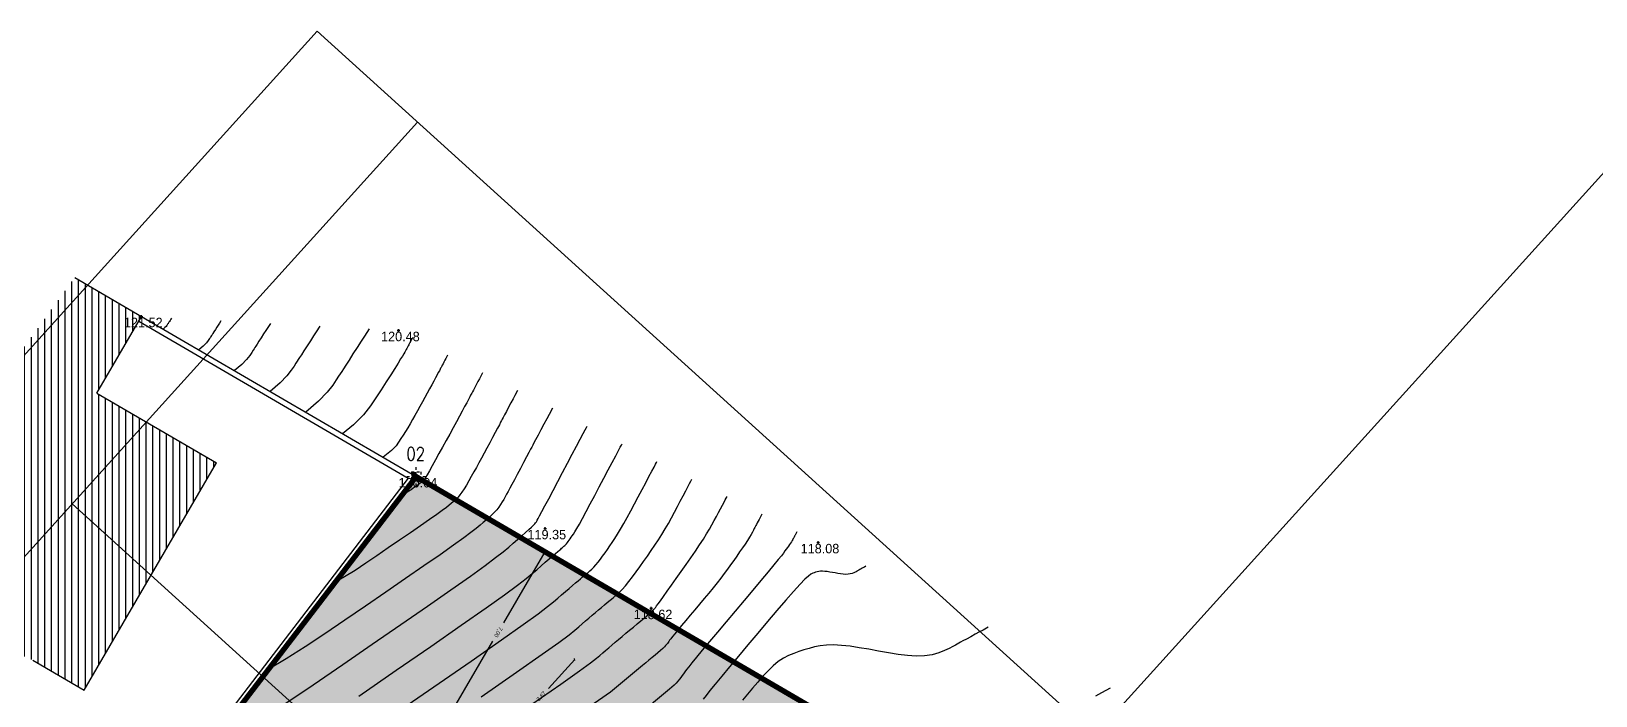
# Model space of a CAD drawing. Extents: x -196763 to -87592, y -65703 to -55832.
# Drawn here: x -87747.4 to -87689.5, y -65500.9 to -65476.3 of the extents above; entities that cross this region are included whole.
import ezdxf
from ezdxf.enums import TextEntityAlignment as Align

# ---------------------------------------------------------------- set-up
doc = ezdxf.new("R2010")
doc.units = 0
doc.header["$MEASUREMENT"] = 0
doc.header["$PDMODE"] = 34
doc.header["$PDSIZE"] = 0.05
doc.linetypes.add('ACAD_ISO04W100', pattern=[30, 24, -3, 0, -3])
doc.linetypes.add('DASHED', pattern=[70, 50, -20])
for name, color, linetype in [('0_coordinates', 1, 'Continuous'), ('0_PROP.aux.cotas', 30, 'Continuous'), ('0_PROPfinal', 4, 'Continuous'), ('0_tramas piso0', 7, 'Continuous'), ('CV', 8, 'Continuous'), ('CVD', 6, 'Continuous'), ('LEVTP_EDIF', 3, 'Continuous'), ('LEVTP_MURO', 1, 'Continuous'), ('POINTS', 2, 'Continuous'), ('Z', 1, 'Continuous')]:
    doc.layers.add(name, color=color, linetype=linetype)
doc.layers.add('0_folha', color=7, linetype='Continuous', lineweight=9)
doc.layers.add('0_Limites_Terreno', color=30, linetype='DASHED', lineweight=35)
doc.styles.add('coordinates', font='romans', dxfattribs={"width": 0.8})
doc.styles.add('creativespace', font='GOTHIC.TTF')
doc.dimstyles.new('creativespace', dxfattribs={"dimtxt": 0.15, "dimasz": 0.05, "dimexe": 0.05, "dimexo": 0.05, "dimgap": 0.2, "dimtad": 0, "dimtoh": 1, "dimzin": 1, "dimtxsty": 'creativespace', "dimblk": 'OBLIQUE', "dimcen": 0, "dimclrd": 251, "dimclre": 256, "dimclrt": 30, "dimazin": 3, "dimtfac": 1, "dimtmove": 0, "dimatfit": 3, "dimldrblk": 'OBLIQUE', "dimfxl": 1, "dimlwd": -1, "dimlwe": -1, "dimarcsym": 0})

# ---------------------------------------------------------------- blocks, each defined once
blk = doc.blocks.new('_Oblique')
at = {"color": 0, "linetype": 'ByBlock', "lineweight": -2}
blk.add_line((-0.5, -0.5), (0.5, 0.5), dxfattribs=at)
blk = doc.blocks.new('*D210')
at = {"layer": '0_PROP.aux.cotas', "color": 251, "transparency": 16777216}
for p, q in [((-87727.292, -65499.553), (-87728.257, -65500.619)), ((-87729.753, -65502.273), (-87728.788, -65501.206))]:
    blk.add_line(p, q, dxfattribs=at)
at = {"layer": 'DEFPOINTS', "color": 0, "transparency": 16777216}
for p in [(-87727.292, -65499.553), (-87727.292, -65499.553), (-87729.753, -65502.273)]:
    blk.add_point(p, dxfattribs=at)
at = {"layer": '0_PROP.aux.cotas', "color": 251, "transparency": 16777216, "xscale": 0.05, "yscale": 0.05, "zscale": 0.05}
for p, rotation in [((-87727.292, -65499.553), 47.85695784791795), ((-87729.753, -65502.273), 227.856957847918)]:
    blk.add_blockref('_Oblique', p, dxfattribs=dict(at, rotation=rotation))
at = {"layer": '0_PROP.aux.cotas', "color": 30, "transparency": 16777216, "insert": (-87728.522, -65500.913), "char_height": 0.15, "attachment_point": 5, "rotation": 47.85696, "style": 'creativespace'}
blk.add_mtext('3,67', dxfattribs=at)
blk = doc.blocks.new('*D216')
at = {"layer": '0_PROP.aux.cotas', "color": 251, "transparency": 16777216}
for p, q in [((-87728.394, -65495.564), (-87729.927, -65498.193)), ((-87731.855, -65501.499), (-87730.322, -65498.87))]:
    blk.add_line(p, q, dxfattribs=at)
at = {"layer": '0_PROP.aux.cotas', "transparency": 16777216}
for p, q in [((-87724.929, -65497.584), (-87728.437, -65495.539)), ((-87728.391, -65503.52), (-87731.898, -65501.474))]:
    blk.add_line(p, q, dxfattribs=at)
at = {"layer": 'DEFPOINTS', "color": 0, "transparency": 16777216}
for p in [(-87728.394, -65495.564), (-87724.886, -65497.609), (-87728.347, -65503.545)]:
    blk.add_point(p, dxfattribs=at)
at = {"layer": '0_PROP.aux.cotas', "color": 251, "transparency": 16777216, "xscale": 0.05, "yscale": 0.05, "zscale": 0.05}
for p, rotation in [((-87728.394, -65495.564), 59.75197543846969), ((-87731.855, -65501.499), 239.7519754384697)]:
    blk.add_blockref('_Oblique', p, dxfattribs=dict(at, rotation=rotation))
at = {"layer": '0_PROP.aux.cotas', "color": 30, "transparency": 16777216, "insert": (-87730.125, -65498.532), "char_height": 0.15, "attachment_point": 5, "rotation": 239.75198, "style": 'creativespace'}
blk.add_mtext('7,00', dxfattribs=at)
blk = doc.blocks.new('mk_02')
at = {"linetype": 'ACAD_ISO04W100', "ltscale": 0.001}
for points in [[(-0.25, 0.25), (0, 0.25), (0, 0), (-0.25, 0)], [(0.25, -0.25), (0, -0.25), (0, 0), (0.25, 0)]]:
    blk.add_hatch(color=9, dxfattribs=at).paths.add_polyline_path(points)
for p, q in [((-0.5, 0), (0.5, 0)), ((-0.25, 0.25), (0.25, 0.25)), ((-0.25, 0.25), (-0.25, -0.25)), ((0, -0.5), (0, 0.5)), ((0.25, 0.25), (0.25, -0.25)), ((-0.25, -0.25), (0.25, -0.25))]:
    blk.add_line(p, q, dxfattribs=at)

msp = doc.modelspace()

# ---------------------------------------------------------------- hatches: boundary and pattern name
at = {"layer": '0_tramas piso0', "transparency": 33554536}
h = msp.add_hatch(color=55, dxfattribs=at)
h.dxf.hatch_style = 1
h.paths.add_polyline_path([(-87714.683, -65527.143), (-87708.414, -65519.526), (-87702.728, -65511.908), (-87702.047, -65510.928), (-87733.16, -65492.785), (-87757.666, -65524.748), (-87752.965, -65530.076), (-87737.069, -65513.183), (-87728.347, -65503.545), (-87715.372, -65515.287), (-87722.752, -65523.442), (-87722.085, -65524.046), (-87723.426, -65525.528), (-87729.187, -65520.315), (-87743.673, -65539.795, 0.026518), (-87732.55, -65549.156), (-87731.442, -65548.788), (-87729.07, -65546.073), (-87725.06, -65541.472), (-87720.474, -65534.69)])
h.paths.add_polyline_path([(-87730.115, -65519.476), (-87734.38, -65515.617), (-87750.64, -65532.711), (-87749.534, -65533.964, 0.002029), (-87748.771, -65534.765, 0.008016), (-87745.423, -65538.132)], flags=17)
at = {"layer": 'LEVTP_EDIF', "linetype": 'Continuous', "true_color": 0x000000}
h = msp.add_hatch(dxfattribs=at)
h.set_pattern_fill('ANSI31', color=18, scale=2, angle=45)
h.set_pattern_definition([(90, (67.09838, 74.1472), (-0.25, -8e-13), [])])
h.paths.add_polyline_path([(-87740.548, -65492.28), (-87744.979, -65489.696), (-87743.324, -65486.858), (-87745.793, -65485.418), (-87749.092, -65489.957), (-87751.476, -65494.457), (-87749.556, -65498.56), (-87747.351, -65499.578), (-87745.451, -65500.687)])

# ---------------------------------------------------------------- linework, layer by layer
at = {"layer": '0_folha'}
for p, q in [((-87736.822, -65476.312), (-87776.678, -65520.356)), ((-87659.529, -65546.257), (-87736.822, -65476.312)), ((-87733.114, -65479.667), (-87772.971, -65523.71))]:
    msp.add_line(p, q, dxfattribs=at)
at = {"layer": '0_Limites_Terreno', "ltscale": 0.02, "const_width": 0.2, "flags": 128}
msp.add_lwpolyline([(-87714.683, -65527.143), (-87708.414, -65519.526), (-87702.728, -65511.908), (-87702.047, -65510.928), (-87733.16, -65492.785), (-87757.787, -65524.906), (-87758.677, -65526.021), (-87754.184, -65530.984), (-87752.212, -65533.617), (-87749.225, -65537.03), (-87746.751, -65539.321), (-87744.372, -65541.245), (-87739.479, -65544.765), (-87733.993, -65548.35), (-87732.689, -65549.202), (-87731.442, -65548.788), (-87729.07, -65546.073), (-87725.06, -65541.472), (-87720.474, -65534.69)], close=True, dxfattribs=at)
at = {"layer": '0_PROPfinal', "linetype": 'Continuous'}
msp.add_line((-87699.743, -65535.552), (-87745.894, -65493.789), dxfattribs=at)
msp.add_ray((-87789.64, -65592.525), (0.6709838, 0.741472), dxfattribs=at)
at = {"layer": 'CV', "linetype": 'Continuous'}
for points in [[(-87742.21, -65486.919, 0), (-87742.233, -65486.954, 0), (-87742.249, -65486.98, 0), (-87742.269, -65487.01, 0), (-87742.289, -65487.042, 0), (-87742.308, -65487.072, 0), (-87742.325, -65487.097, 0), (-87742.325, -65487.097, 0), (-87742.336, -65487.115, 0), (-87742.344, -65487.128, 0), (-87742.351, -65487.138, 0), (-87742.359, -65487.151, 0), (-87742.37, -65487.169, 0), (-87742.37, -65487.169, 0), (-87742.388, -65487.194, 0), (-87742.415, -65487.229, 0), (-87742.458, -65487.273, 0), (-87742.52, -65487.326, 0), (-87742.52, -65487.326, 0)], [(-87740.383, -65487.018, 0), (-87740.443, -65487.112, 0), (-87740.486, -65487.179, 0), (-87740.537, -65487.259, 0), (-87740.591, -65487.343, 0), (-87740.643, -65487.423, 0), (-87740.685, -65487.49, 0), (-87740.685, -65487.49, 0), (-87740.715, -65487.536, 0), (-87740.737, -65487.57, 0), (-87740.755, -65487.598, 0), (-87740.776, -65487.632, 0), (-87740.806, -65487.678, 0), (-87740.806, -65487.678, 0), (-87740.852, -65487.746, 0), (-87740.924, -65487.838, 0), (-87741.037, -65487.954, 0), (-87741.201, -65488.095, 0), (-87741.201, -65488.095, 0)], [(-87736.729, -65487.217, 0), (-87736.864, -65487.429, 0), (-87736.96, -65487.577, 0), (-87737.075, -65487.757, 0), (-87737.196, -65487.946, 0), (-87737.311, -65488.126, 0), (-87737.407, -65488.275, 0), (-87737.407, -65488.275, 0), (-87737.474, -65488.379, 0), (-87737.522, -65488.454, 0), (-87737.563, -65488.518, 0), (-87737.611, -65488.593, 0), (-87737.678, -65488.698, 0), (-87737.678, -65488.698, 0), (-87737.78, -65488.85, 0), (-87737.943, -65489.055, 0), (-87738.194, -65489.315, 0), (-87738.562, -65489.631, 0), (-87738.565, -65489.633, 0)], [(-87734.902, -65487.316, 0), (-87735.075, -65487.587, 0), (-87735.197, -65487.777, 0), (-87735.343, -65488.006, 0), (-87735.499, -65488.248, 0), (-87735.645, -65488.477, 0), (-87735.767, -65488.667, 0), (-87735.767, -65488.667, 0), (-87735.853, -65488.801, 0), (-87735.914, -65488.896, 0), (-87735.967, -65488.978, 0), (-87736.028, -65489.073, 0), (-87736.114, -65489.207, 0), (-87736.114, -65489.207, 0), (-87736.244, -65489.402, 0), (-87736.452, -65489.664, 0), (-87736.773, -65489.996, 0), (-87737.243, -65490.4, 0), (-87737.246, -65490.402, 0)], [(-87733.289, -65487.638, 0), (-87733.3, -65487.66, 0), (-87733.308, -65487.675, 0), (-87733.318, -65487.693, 0), (-87733.328, -65487.712, 0), (-87733.338, -65487.73, 0), (-87733.345, -65487.745, 0), (-87733.345, -65487.745, 0), (-87733.351, -65487.756, 0), (-87733.355, -65487.763, 0), (-87733.359, -65487.77, 0), (-87733.363, -65487.777, 0), (-87733.368, -65487.788, 0), (-87733.368, -65487.788, 0), (-87733.376, -65487.803, 0), (-87733.387, -65487.823, 0), (-87733.401, -65487.849, 0), (-87733.417, -65487.878, 0), (-87733.435, -65487.913, 0), (-87733.435, -65487.913, 0), (-87733.457, -65487.952, 0), (-87733.48, -65487.994, 0), (-87733.504, -65488.039, 0), (-87733.53, -65488.086, 0), (-87733.557, -65488.134, 0), (-87733.557, -65488.134, 0), (-87733.584, -65488.184, 0), (-87733.618, -65488.243, 0), (-87733.665, -65488.323, 0), (-87733.733, -65488.433, 0), (-87733.826, -65488.583, 0), (-87733.826, -65488.583, 0), (-87733.95, -65488.779, 0), (-87734.101, -65489.016, 0), (-87734.272, -65489.283, 0), (-87734.455, -65489.57, 0), (-87734.646, -65489.867, 0), (-87734.646, -65489.867, 0), (-87734.847, -65490.169, 0), (-87735.103, -65490.494, 0), (-87735.473, -65490.864, 0), (-87735.882, -65491.197, 0)], [(-87731.996, -65488.291, 0), (-87732.036, -65488.366, 0), (-87732.063, -65488.418, 0), (-87732.097, -65488.482, 0), (-87732.132, -65488.548, 0), (-87732.166, -65488.611, 0), (-87732.193, -65488.664, 0), (-87732.193, -65488.664, 0), (-87732.213, -65488.701, 0), (-87732.227, -65488.727, 0), (-87732.239, -65488.75, 0), (-87732.253, -65488.776, 0), (-87732.272, -65488.813, 0), (-87732.272, -65488.813, 0), (-87732.301, -65488.867, 0), (-87732.339, -65488.938, 0), (-87732.386, -65489.025, 0), (-87732.442, -65489.13, 0), (-87732.507, -65489.25, 0), (-87732.507, -65489.25, 0), (-87732.581, -65489.386, 0), (-87732.662, -65489.534, 0), (-87732.749, -65489.692, 0), (-87732.839, -65489.855, 0), (-87732.93, -65490.022, 0), (-87732.93, -65490.022, 0), (-87733.022, -65490.189, 0), (-87733.114, -65490.355, 0), (-87733.205, -65490.518, 0), (-87733.295, -65490.676, 0), (-87733.384, -65490.828, 0), (-87733.384, -65490.828, 0), (-87733.471, -65490.974, 0), (-87733.556, -65491.113, 0), (-87733.641, -65491.248, 0), (-87733.725, -65491.38, 0), (-87733.809, -65491.511, 0), (-87733.809, -65491.511, 0), (-87733.904, -65491.647, 0), (-87734.072, -65491.819, 0), (-87734.382, -65492.062, 0), (-87734.39, -65492.067, 0)], [(-87729.41, -65489.598, 0), (-87729.506, -65489.778, 0), (-87729.574, -65489.906, 0), (-87729.655, -65490.059, 0), (-87729.741, -65490.221, 0), (-87729.822, -65490.375, 0), (-87729.889, -65490.502, 0), (-87729.889, -65490.502, 0), (-87729.937, -65490.592, 0), (-87729.971, -65490.655, 0), (-87730, -65490.71, 0), (-87730.034, -65490.774, 0), (-87730.081, -65490.864, 0), (-87730.081, -65490.864, 0), (-87730.149, -65490.992, 0), (-87730.235, -65491.153, 0), (-87730.332, -65491.337, 0), (-87730.437, -65491.532, 0), (-87730.542, -65491.728, 0), (-87730.542, -65491.728, 0), (-87730.644, -65491.916, 0), (-87730.742, -65492.097, 0), (-87730.838, -65492.272, 0), (-87730.932, -65492.443, 0), (-87731.025, -65492.612, 0), (-87731.025, -65492.612, 0), (-87731.118, -65492.78, 0), (-87731.209, -65492.944, 0), (-87731.298, -65493.098, 0), (-87731.383, -65493.238, 0), (-87731.463, -65493.36, 0), (-87731.463, -65493.36, 0), (-87731.537, -65493.46, 0), (-87731.606, -65493.542, 0), (-87731.671, -65493.609, 0), (-87731.734, -65493.668, 0), (-87731.795, -65493.722, 0), (-87731.795, -65493.722, 0), (-87731.858, -65493.776, 0), (-87731.936, -65493.84, 0), (-87732.042, -65493.923, 0), (-87732.191, -65494.033, 0), (-87732.398, -65494.182, 0), (-87732.398, -65494.182, 0), (-87732.671, -65494.374, 0), (-87733.001, -65494.603, 0), (-87733.374, -65494.861, 0), (-87733.776, -65495.138, 0), (-87734.192, -65495.423, 0), (-87734.192, -65495.423, 0), (-87734.61, -65495.71, 0), (-87735.022, -65495.988, 0), (-87735.423, -65496.253, 0), (-87735.807, -65496.494, 0), (-87736.164, -65496.704, 0)], [(-87728.117, -65490.251, 0), (-87728.241, -65490.485, 0), (-87728.329, -65490.65, 0), (-87728.434, -65490.848, 0), (-87728.545, -65491.058, 0), (-87728.65, -65491.256, 0), (-87728.737, -65491.421, 0), (-87728.737, -65491.421, 0), (-87728.799, -65491.537, 0), (-87728.843, -65491.619, 0), (-87728.88, -65491.69, 0), (-87728.924, -65491.773, 0), (-87728.986, -65491.889, 0), (-87728.986, -65491.889, 0), (-87729.073, -65492.054, 0), (-87729.181, -65492.257, 0), (-87729.298, -65492.479, 0), (-87729.416, -65492.701, 0), (-87729.525, -65492.904, 0), (-87729.525, -65492.904, 0), (-87729.616, -65493.074, 0), (-87729.692, -65493.215, 0), (-87729.757, -65493.333, 0), (-87729.813, -65493.436, 0), (-87729.866, -65493.532, 0), (-87729.866, -65493.532, 0), (-87729.918, -65493.627, 0), (-87729.973, -65493.721, 0), (-87730.033, -65493.816, 0), (-87730.099, -65493.911, 0), (-87730.175, -65494.007, 0), (-87730.175, -65494.007, 0), (-87730.262, -65494.102, 0), (-87730.358, -65494.198, 0), (-87730.462, -65494.294, 0), (-87730.57, -65494.39, 0), (-87730.68, -65494.486, 0), (-87730.68, -65494.486, 0), (-87730.796, -65494.585, 0), (-87730.937, -65494.701, 0), (-87731.13, -65494.851, 0), (-87731.401, -65495.053, 0), (-87731.776, -65495.322, 0), (-87731.776, -65495.322, 0), (-87732.272, -65495.671, 0), (-87732.872, -65496.088, 0), (-87733.549, -65496.556, 0), (-87734.279, -65497.058, 0), (-87735.035, -65497.577, 0), (-87735.035, -65497.577, 0), (-87735.794, -65498.097, 0), (-87736.542, -65498.604, 0), (-87737.27, -65499.083, 0), (-87737.969, -65499.523, 0), (-87738.616, -65499.902, 0)], [(-87738.062, -65501.219, 0), (-87736.977, -65500.485, 0), (-87735.878, -65499.731, 0), (-87735.878, -65499.731, 0), (-87734.782, -65498.979, 0), (-87733.724, -65498.251, 0), (-87732.742, -65497.572, 0), (-87731.872, -65496.968, 0), (-87731.153, -65496.462, 0), (-87731.153, -65496.462, 0), (-87730.61, -65496.072, 0), (-87730.217, -65495.78, 0), (-87729.937, -65495.562, 0), (-87729.733, -65495.394, 0), (-87729.566, -65495.251, 0), (-87729.566, -65495.251, 0), (-87729.406, -65495.112, 0), (-87729.253, -65494.978, 0), (-87729.111, -65494.854, 0), (-87728.987, -65494.744, 0), (-87728.887, -65494.653, 0), (-87728.887, -65494.653, 0), (-87728.815, -65494.584, 0), (-87728.767, -65494.534, 0), (-87728.737, -65494.499, 0), (-87728.719, -65494.473, 0), (-87728.707, -65494.452, 0), (-87728.707, -65494.452, 0), (-87728.694, -65494.429, 0), (-87728.675, -65494.394, 0), (-87728.642, -65494.332, 0), (-87728.589, -65494.232, 0), (-87728.508, -65494.08, 0), (-87728.508, -65494.08, 0), (-87728.395, -65493.867, 0), (-87728.255, -65493.602, 0), (-87728.094, -65493.299, 0), (-87727.919, -65492.969, 0), (-87727.738, -65492.627, 0), (-87727.738, -65492.627, 0), (-87727.556, -65492.285, 0), (-87727.382, -65491.956, 0), (-87727.223, -65491.655, 0), (-87727.085, -65491.396, 0), (-87726.977, -65491.191, 0), (-87726.977, -65491.191, 0), (-87726.902, -65491.051, 0), (-87726.857, -65490.966, 0), (-87726.834, -65490.922, 0)], [(-87735.286, -65500.9, 0), (-87733.902, -65499.948, 0), (-87732.621, -65499.064, 0), (-87731.494, -65498.283, 0), (-87730.572, -65497.638, 0), (-87730.572, -65497.638, 0), (-87729.889, -65497.151, 0), (-87729.411, -65496.801, 0), (-87729.088, -65496.553, 0), (-87728.866, -65496.373, 0), (-87728.696, -65496.228, 0), (-87728.696, -65496.228, 0), (-87728.536, -65496.088, 0), (-87728.38, -65495.954, 0), (-87728.236, -65495.828, 0), (-87728.107, -65495.717, 0), (-87728, -65495.624, 0), (-87728, -65495.624, 0), (-87727.917, -65495.553, 0), (-87727.856, -65495.501, 0), (-87727.811, -65495.463, 0), (-87727.776, -65495.434, 0), (-87727.747, -65495.41, 0), (-87727.747, -65495.41, 0), (-87727.719, -65495.386, 0), (-87727.69, -65495.361, 0), (-87727.66, -65495.334, 0), (-87727.63, -65495.303, 0), (-87727.598, -65495.268, 0), (-87727.598, -65495.268, 0), (-87727.564, -65495.227, 0), (-87727.529, -65495.181, 0), (-87727.492, -65495.132, 0), (-87727.455, -65495.081, 0), (-87727.418, -65495.028, 0), (-87727.418, -65495.028, 0), (-87727.38, -65494.973, 0), (-87727.336, -65494.908, 0), (-87727.282, -65494.821, 0), (-87727.212, -65494.702, 0), (-87727.12, -65494.54, 0), (-87727.12, -65494.54, 0), (-87727.004, -65494.328, 0), (-87726.867, -65494.074, 0), (-87726.714, -65493.787, 0), (-87726.55, -65493.479, 0), (-87726.381, -65493.16, 0), (-87726.381, -65493.16, 0), (-87726.212, -65492.842, 0), (-87726.05, -65492.536, 0), (-87725.902, -65492.256, 0), (-87725.774, -65492.014, 0), (-87725.673, -65491.824, 0), (-87725.673, -65491.824, 0), (-87725.604, -65491.694, 0), (-87725.562, -65491.615, 0), (-87725.541, -65491.574, 0)], [(-87730.753, -65500.927, 0), (-87729.44, -65500.016, 0), (-87729.44, -65500.016, 0), (-87728.5, -65499.357, 0), (-87727.88, -65498.914, 0), (-87727.501, -65498.633, 0), (-87727.281, -65498.461, 0), (-87727.142, -65498.342, 0), (-87727.142, -65498.342, 0), (-87727.016, -65498.233, 0), (-87726.89, -65498.124, 0), (-87726.767, -65498.017, 0), (-87726.645, -65497.913, 0), (-87726.527, -65497.812, 0), (-87726.527, -65497.812, 0), (-87726.413, -65497.716, 0), (-87726.301, -65497.622, 0), (-87726.192, -65497.532, 0), (-87726.085, -65497.443, 0), (-87725.978, -65497.355, 0), (-87725.978, -65497.355, 0), (-87725.871, -65497.266, 0), (-87725.763, -65497.173, 0), (-87725.652, -65497.071, 0), (-87725.537, -65496.955, 0), (-87725.417, -65496.822, 0), (-87725.417, -65496.822, 0), (-87725.29, -65496.668, 0), (-87725.158, -65496.497, 0), (-87725.022, -65496.312, 0), (-87724.883, -65496.119, 0), (-87724.742, -65495.921, 0), (-87724.742, -65495.921, 0), (-87724.602, -65495.722, 0), (-87724.463, -65495.522, 0), (-87724.326, -65495.323, 0), (-87724.193, -65495.122, 0), (-87724.065, -65494.92, 0), (-87724.065, -65494.92, 0), (-87723.943, -65494.717, 0), (-87723.826, -65494.512, 0), (-87723.713, -65494.307, 0), (-87723.602, -65494.101, 0), (-87723.493, -65493.895, 0), (-87723.493, -65493.895, 0), (-87723.384, -65493.69, 0), (-87723.28, -65493.493, 0), (-87723.184, -65493.313, 0), (-87723.102, -65493.158, 0), (-87723.037, -65493.035, 0), (-87723.037, -65493.035, 0), (-87722.993, -65492.951, 0), (-87722.966, -65492.9, 0), (-87722.952, -65492.874, 0)], [(-87728.874, -65501.205, 0), (-87727.806, -65500.459, 0), (-87727.115, -65499.97, 0), (-87726.707, -65499.673, 0), (-87726.489, -65499.504, 0), (-87726.365, -65499.399, 0), (-87726.365, -65499.399, 0), (-87726.256, -65499.305, 0), (-87726.146, -65499.21, 0), (-87726.033, -65499.113, 0), (-87725.917, -65499.013, 0), (-87725.795, -65498.91, 0), (-87725.795, -65498.91, 0), (-87725.668, -65498.803, 0), (-87725.535, -65498.693, 0), (-87725.399, -65498.58, 0), (-87725.26, -65498.465, 0), (-87725.12, -65498.349, 0), (-87725.12, -65498.349, 0), (-87724.981, -65498.234, 0), (-87724.847, -65498.123, 0), (-87724.724, -65498.022, 0), (-87724.618, -65497.934, 0), (-87724.534, -65497.864, 0), (-87724.534, -65497.864, 0), (-87724.476, -65497.815, 0), (-87724.44, -65497.784, 0), (-87724.42, -65497.767, 0), (-87724.412, -65497.759, 0), (-87724.409, -65497.756, 0), (-87724.409, -65497.756, 0), (-87724.407, -65497.753, 0), (-87724.404, -65497.749, 0), (-87724.401, -65497.745, 0), (-87724.396, -65497.739, 0), (-87724.389, -65497.73, 0), (-87724.389, -65497.73, 0), (-87724.38, -65497.72, 0), (-87724.37, -65497.707, 0), (-87724.357, -65497.692, 0), (-87724.344, -65497.676, 0), (-87724.33, -65497.66, 0), (-87724.33, -65497.66, 0), (-87724.315, -65497.642, 0), (-87724.294, -65497.615, 0), (-87724.259, -65497.568, 0), (-87724.203, -65497.492, 0), (-87724.121, -65497.378, 0), (-87724.121, -65497.378, 0), (-87724.008, -65497.219, 0), (-87723.868, -65497.021, 0), (-87723.707, -65496.795, 0), (-87723.533, -65496.549, 0), (-87723.352, -65496.293, 0), (-87723.352, -65496.293, 0), (-87723.171, -65496.037, 0), (-87722.994, -65495.785, 0), (-87722.826, -65495.542, 0), (-87722.669, -65495.311, 0), (-87722.529, -65495.098, 0), (-87722.529, -65495.098, 0), (-87722.408, -65494.905, 0), (-87722.304, -65494.729, 0), (-87722.212, -65494.566, 0), (-87722.128, -65494.412, 0), (-87722.048, -65494.262, 0), (-87722.048, -65494.262, 0), (-87721.97, -65494.114, 0), (-87721.894, -65493.972, 0), (-87721.825, -65493.842, 0), (-87721.766, -65493.729, 0), (-87721.719, -65493.641, 0), (-87721.719, -65493.641, 0), (-87721.687, -65493.58, 0), (-87721.667, -65493.543, 0), (-87721.657, -65493.524, 0)], [(-87720.36, -65494.17, 0), (-87720.401, -65494.246, 0), (-87720.429, -65494.3, 0), (-87720.464, -65494.365, 0), (-87720.5, -65494.434, 0), (-87720.535, -65494.499, 0), (-87720.563, -65494.553, 0), (-87720.563, -65494.553, 0), (-87720.583, -65494.591, 0), (-87720.598, -65494.618, 0), (-87720.61, -65494.641, 0), (-87720.624, -65494.668, 0), (-87720.645, -65494.706, 0), (-87720.645, -65494.706, 0), (-87720.674, -65494.761, 0), (-87720.714, -65494.834, 0), (-87720.764, -65494.923, 0), (-87720.826, -65495.027, 0), (-87720.901, -65495.145, 0), (-87720.901, -65495.145, 0), (-87720.987, -65495.277, 0), (-87721.083, -65495.419, 0), (-87721.188, -65495.569, 0), (-87721.297, -65495.724, 0), (-87721.408, -65495.882, 0), (-87721.408, -65495.882, 0), (-87721.521, -65496.041, 0), (-87721.636, -65496.202, 0), (-87721.756, -65496.367, 0), (-87721.884, -65496.537, 0), (-87722.021, -65496.715, 0), (-87722.021, -65496.715, 0), (-87722.17, -65496.902, 0), (-87722.329, -65497.097, 0), (-87722.496, -65497.297, 0), (-87722.667, -65497.502, 0), (-87722.841, -65497.708, 0), (-87722.841, -65497.708, 0), (-87723.015, -65497.913, 0), (-87723.182, -65498.112, 0), (-87723.338, -65498.297, 0), (-87723.475, -65498.461, 0), (-87723.589, -65498.598, 0), (-87723.589, -65498.598, 0), (-87723.674, -65498.703, 0), (-87723.736, -65498.78, 0), (-87723.779, -65498.837, 0), (-87723.81, -65498.88, 0), (-87723.836, -65498.916, 0), (-87723.836, -65498.916, 0), (-87723.861, -65498.952, 0), (-87723.889, -65498.99, 0), (-87723.926, -65499.033, 0), (-87723.973, -65499.083, 0), (-87724.035, -65499.143, 0), (-87724.035, -65499.143, 0), (-87724.115, -65499.215, 0), (-87724.209, -65499.297, 0), (-87724.315, -65499.386, 0), (-87724.428, -65499.48, 0), (-87724.545, -65499.577, 0), (-87724.545, -65499.577, 0), (-87724.662, -65499.674, 0), (-87724.779, -65499.77, 0), (-87725.962, -65500.756, 0)], [(-87719.067, -65494.823, 0), (-87719.083, -65494.852, 0), (-87719.094, -65494.872, 0), (-87719.107, -65494.897, 0), (-87719.12, -65494.923, 0), (-87719.133, -65494.948, 0), (-87719.144, -65494.968, 0), (-87719.144, -65494.968, 0), (-87719.152, -65494.982, 0), (-87719.157, -65494.993, 0), (-87719.162, -65495.001, 0), (-87719.167, -65495.012, 0), (-87719.175, -65495.026, 0), (-87719.175, -65495.026, 0), (-87719.186, -65495.047, 0), (-87719.201, -65495.074, 0), (-87719.22, -65495.108, 0), (-87719.244, -65495.147, 0), (-87719.272, -65495.192, 0), (-87719.272, -65495.192, 0), (-87719.305, -65495.242, 0), (-87719.341, -65495.296, 0), (-87719.381, -65495.353, 0), (-87719.422, -65495.412, 0), (-87719.464, -65495.472, 0), (-87719.464, -65495.472, 0), (-87719.509, -65495.534, 0), (-87719.565, -65495.61, 0), (-87719.644, -65495.712, 0), (-87719.759, -65495.855, 0), (-87719.921, -65496.052, 0), (-87719.921, -65496.052, 0), (-87720.137, -65496.312, 0), (-87720.4, -65496.626, 0), (-87720.698, -65496.98, 0), (-87721.019, -65497.361, 0), (-87721.353, -65497.756, 0), (-87721.353, -65497.756, 0), (-87721.686, -65498.15, 0), (-87722.008, -65498.532, 0), (-87722.306, -65498.887, 0), (-87722.57, -65499.203, 0), (-87722.788, -65499.465, 0), (-87722.788, -65499.465, 0), (-87722.952, -65499.667, 0), (-87723.07, -65499.815, 0), (-87723.153, -65499.924, 0), (-87723.214, -65500.007, 0), (-87723.262, -65500.077, 0), (-87723.262, -65500.077, 0), (-87723.31, -65500.144, 0), (-87723.359, -65500.212, 0), (-87723.412, -65500.281, 0), (-87723.47, -65500.351, 0), (-87723.536, -65500.423, 0), (-87723.536, -65500.423, 0), (-87723.612, -65500.497, 0), (-87723.695, -65500.572, 0), (-87723.783, -65500.649, 0), (-87724.975, -65501.649, 0)], [(-87711.993, -65498.357, 0), (-87712.179, -65498.458, 0), (-87712.31, -65498.529, 0), (-87712.468, -65498.615, 0), (-87712.635, -65498.706, 0), (-87712.792, -65498.792, 0), (-87712.923, -65498.863, 0), (-87712.923, -65498.863, 0), (-87713.016, -65498.913, 0), (-87713.081, -65498.949, 0), (-87713.138, -65498.979, 0), (-87713.203, -65499.015, 0), (-87713.295, -65499.065, 0), (-87713.295, -65499.065, 0), (-87713.429, -65499.136, 0), (-87713.603, -65499.219, 0), (-87713.816, -65499.301, 0), (-87714.063, -65499.37, 0), (-87714.342, -65499.414, 0), (-87714.342, -65499.414, 0), (-87714.649, -65499.424, 0), (-87714.977, -65499.404, 0), (-87715.323, -65499.361, 0), (-87715.68, -65499.303, 0), (-87716.042, -65499.238, 0), (-87716.042, -65499.238, 0), (-87716.405, -65499.172, 0), (-87716.76, -65499.112, 0), (-87717.101, -65499.061, 0), (-87717.422, -65499.025, 0), (-87717.715, -65499.009, 0), (-87717.715, -65499.009, 0), (-87717.975, -65499.017, 0), (-87718.208, -65499.044, 0), (-87718.419, -65499.086, 0), (-87718.617, -65499.139, 0), (-87718.808, -65499.196, 0), (-87718.808, -65499.196, 0), (-87718.998, -65499.255, 0), (-87719.187, -65499.321, 0), (-87719.377, -65499.401, 0), (-87719.567, -65499.5, 0), (-87719.757, -65499.626, 0), (-87719.757, -65499.626, 0), (-87719.947, -65499.783, 0), (-87720.137, -65499.967, 0), (-87720.327, -65500.171, 0), (-87720.517, -65500.389, 0), (-87720.707, -65500.613, 0), (-87720.707, -65500.613, 0), (-87720.896, -65500.837, 0), (-87721.082, -65501.058, 0)], [(-87707.472, -65500.613, 0), (-87707.792, -65500.787, 0), (-87708.017, -65500.909, 0)], [(-87725.962, -65500.756, 0), (-87732.151, -65505.044, 0), (-87734.617, -65506.74, 0), (-87737.3, -65508.583, 0), (-87740.091, -65510.501, 0), (-87740.091, -65510.501, 0), (-87742.887, -65512.419, 0), (-87745.593, -65514.269, 0), (-87748.122, -65515.982, 0), (-87750.384, -65517.49, 0), (-87752.292, -65518.723, 0), (-87752.292, -65518.723, 0), (-87753.712, -65519.591, 0)]]:
    msp.add_polyline3d(points, dxfattribs=at)
at = {"layer": 'CVD', "linetype": 'Continuous'}
for points in [[(-87738.556, -65487.118, 0), (-87738.654, -65487.27, 0), (-87738.723, -65487.378, 0), (-87738.806, -65487.508, 0), (-87738.894, -65487.645, 0), (-87738.977, -65487.774, 0), (-87739.046, -65487.882, 0), (-87739.046, -65487.882, 0), (-87739.095, -65487.958, 0), (-87739.129, -65488.012, 0), (-87739.159, -65488.058, 0), (-87739.193, -65488.112, 0), (-87739.242, -65488.188, 0), (-87739.242, -65488.188, 0), (-87739.316, -65488.298, 0), (-87739.434, -65488.447, 0), (-87739.615, -65488.634, 0), (-87739.881, -65488.863, 0), (-87739.883, -65488.864, 0)], [(-87730.703, -65488.945, 0), (-87730.771, -65489.072, 0), (-87730.818, -65489.162, 0), (-87730.876, -65489.27, 0), (-87730.936, -65489.385, 0), (-87730.994, -65489.493, 0), (-87731.041, -65489.583, 0), (-87731.041, -65489.583, 0), (-87731.075, -65489.646, 0), (-87731.099, -65489.691, 0), (-87731.119, -65489.73, 0), (-87731.143, -65489.775, 0), (-87731.177, -65489.838, 0), (-87731.177, -65489.838, 0), (-87731.225, -65489.93, 0), (-87731.289, -65490.049, 0), (-87731.367, -65490.195, 0), (-87731.457, -65490.363, 0), (-87731.559, -65490.552, 0), (-87731.559, -65490.552, 0), (-87731.671, -65490.758, 0), (-87731.792, -65490.979, 0), (-87731.919, -65491.211, 0), (-87732.051, -65491.45, 0), (-87732.184, -65491.693, 0), (-87732.184, -65491.693, 0), (-87732.317, -65491.934, 0), (-87732.445, -65492.166, 0), (-87732.564, -65492.38, 0), (-87732.667, -65492.566, 0), (-87732.751, -65492.714, 0), (-87732.751, -65492.714, 0), (-87732.812, -65492.818, 0), (-87732.854, -65492.886, 0), (-87732.88, -65492.925, 0), (-87732.897, -65492.946, 0), (-87732.909, -65492.957, 0), (-87732.909, -65492.957, 0), (-87732.921, -65492.967, 0), (-87732.935, -65492.979, 0), (-87732.955, -65492.994, 0), (-87732.982, -65493.014, 0), (-87733.02, -65493.042, 0), (-87733.02, -65493.042, 0), (-87733.07, -65493.077, 0), (-87733.131, -65493.119, 0), (-87733.199, -65493.166, 0), (-87733.273, -65493.217, 0), (-87733.35, -65493.27, 0), (-87733.35, -65493.27, 0), (-87733.426, -65493.322, 0), (-87733.502, -65493.373, 0), (-87733.576, -65493.422, 0), (-87733.646, -65493.466, 0), (-87733.711, -65493.504, 0)], [(-87734.081, -65501.646, 0), (-87732.504, -65500.559, 0), (-87731.123, -65499.605, 0), (-87730.006, -65498.827, 0), (-87730.006, -65498.827, 0), (-87729.195, -65498.254, 0), (-87728.646, -65497.858, 0), (-87728.294, -65497.593, 0), (-87728.074, -65497.417, 0), (-87727.919, -65497.285, 0), (-87727.919, -65497.285, 0), (-87727.776, -65497.161, 0), (-87727.635, -65497.039, 0), (-87727.501, -65496.923, 0), (-87727.376, -65496.815, 0), (-87727.263, -65496.718, 0), (-87727.263, -65496.718, 0), (-87727.165, -65496.635, 0), (-87727.079, -65496.562, 0), (-87727.002, -65496.497, 0), (-87726.931, -65496.438, 0), (-87726.863, -65496.382, 0), (-87726.863, -65496.382, 0), (-87726.795, -65496.326, 0), (-87726.726, -65496.267, 0), (-87726.656, -65496.202, 0), (-87726.583, -65496.129, 0), (-87726.507, -65496.045, 0), (-87726.507, -65496.045, 0), (-87726.427, -65495.948, 0), (-87726.343, -65495.839, 0), (-87726.257, -65495.722, 0), (-87726.169, -65495.6, 0), (-87726.08, -65495.474, 0), (-87726.08, -65495.474, 0), (-87725.991, -65495.347, 0), (-87725.899, -65495.215, 0), (-87725.804, -65495.072, 0), (-87725.702, -65494.912, 0), (-87725.593, -65494.73, 0), (-87725.593, -65494.73, 0), (-87725.474, -65494.523, 0), (-87725.347, -65494.293, 0), (-87725.213, -65494.047, 0), (-87725.076, -65493.79, 0), (-87724.937, -65493.528, 0), (-87724.937, -65493.528, 0), (-87724.798, -65493.266, 0), (-87724.665, -65493.015, 0), (-87724.543, -65492.785, 0), (-87724.438, -65492.586, 0), (-87724.355, -65492.43, 0), (-87724.355, -65492.43, 0), (-87724.298, -65492.323, 0), (-87724.264, -65492.258, 0), (-87724.246, -65492.224, 0)], [(-87716.515, -65496.101, 0), (-87716.567, -65496.13, 0), (-87716.604, -65496.15, 0), (-87716.648, -65496.174, 0), (-87716.695, -65496.199, 0), (-87716.739, -65496.223, 0), (-87716.776, -65496.243, 0), (-87716.776, -65496.243, 0), (-87716.802, -65496.257, 0), (-87716.82, -65496.267, 0), (-87716.836, -65496.276, 0), (-87716.854, -65496.286, 0), (-87716.88, -65496.3, 0), (-87716.88, -65496.3, 0), (-87716.917, -65496.32, 0), (-87716.967, -65496.343, 0), (-87717.026, -65496.366, 0), (-87717.096, -65496.386, 0), (-87717.174, -65496.398, 0), (-87717.174, -65496.398, 0), (-87717.26, -65496.401, 0), (-87717.352, -65496.395, 0), (-87717.449, -65496.383, 0), (-87717.549, -65496.367, 0), (-87717.651, -65496.349, 0), (-87717.651, -65496.349, 0), (-87717.753, -65496.33, 0), (-87717.853, -65496.313, 0), (-87717.948, -65496.299, 0), (-87718.038, -65496.289, 0), (-87718.121, -65496.284, 0), (-87718.121, -65496.284, 0), (-87718.194, -65496.286, 0), (-87718.259, -65496.294, 0), (-87718.318, -65496.306, 0), (-87718.374, -65496.321, 0), (-87718.427, -65496.337, 0), (-87718.427, -65496.337, 0), (-87718.483, -65496.356, 0), (-87718.551, -65496.392, 0), (-87718.643, -65496.461, 0), (-87718.773, -65496.58, 0), (-87718.953, -65496.765, 0), (-87718.953, -65496.765, 0), (-87719.192, -65497.028, 0), (-87719.48, -65497.357, 0), (-87719.805, -65497.737, 0), (-87720.155, -65498.149, 0), (-87720.518, -65498.579, 0), (-87720.518, -65498.579, 0), (-87720.881, -65499.009, 0), (-87721.232, -65499.425, 0), (-87721.56, -65499.815, 0), (-87721.852, -65500.165, 0), (-87722.097, -65500.462, 0), (-87722.097, -65500.462, 0), (-87722.286, -65500.697, 0), (-87722.428, -65500.879, 0), (-87722.535, -65501.02, 0)], [(-87716.515, -65496.101, 0), (-87716.567, -65496.13, 0), (-87716.604, -65496.15, 0), (-87716.648, -65496.174, 0), (-87716.695, -65496.199, 0), (-87716.739, -65496.223, 0), (-87716.776, -65496.243, 0), (-87716.776, -65496.243, 0), (-87716.802, -65496.257, 0), (-87716.82, -65496.267, 0), (-87716.836, -65496.276, 0), (-87716.854, -65496.286, 0), (-87716.88, -65496.3, 0), (-87716.88, -65496.3, 0), (-87716.917, -65496.32, 0), (-87716.967, -65496.343, 0), (-87717.026, -65496.366, 0), (-87717.096, -65496.386, 0), (-87717.174, -65496.398, 0), (-87717.174, -65496.398, 0), (-87717.26, -65496.401, 0), (-87717.352, -65496.395, 0), (-87717.449, -65496.383, 0), (-87717.549, -65496.367, 0), (-87717.651, -65496.349, 0), (-87717.651, -65496.349, 0), (-87717.753, -65496.33, 0), (-87717.853, -65496.313, 0), (-87717.948, -65496.299, 0), (-87718.038, -65496.289, 0), (-87718.121, -65496.284, 0), (-87718.121, -65496.284, 0), (-87718.194, -65496.286, 0), (-87718.259, -65496.294, 0), (-87718.318, -65496.306, 0), (-87718.374, -65496.321, 0), (-87718.427, -65496.337, 0), (-87718.427, -65496.337, 0), (-87718.483, -65496.356, 0), (-87718.551, -65496.392, 0), (-87718.643, -65496.461, 0), (-87718.773, -65496.58, 0), (-87718.953, -65496.765, 0), (-87718.953, -65496.765, 0), (-87719.192, -65497.028, 0), (-87719.48, -65497.357, 0), (-87719.805, -65497.737, 0), (-87720.155, -65498.149, 0), (-87720.518, -65498.579, 0), (-87720.518, -65498.579, 0), (-87720.881, -65499.009, 0), (-87721.232, -65499.425, 0), (-87721.56, -65499.815, 0), (-87721.852, -65500.165, 0), (-87722.097, -65500.462, 0), (-87722.097, -65500.462, 0), (-87722.286, -65500.697, 0), (-87722.428, -65500.879, 0), (-87722.535, -65501.02, 0)]]:
    msp.add_polyline3d(points, dxfattribs=at)
at = {"layer": 'LEVTP_EDIF', "color": 18, "linetype": 'Continuous', "true_color": 0x000000}
for p, q in [((-87745.793, -65485.418), (-87743.324, -65486.858)), ((-87744.979, -65489.696), (-87743.324, -65486.858)), ((-87744.979, -65489.696), (-87740.548, -65492.28)), ((-87745.451, -65500.687), (-87740.548, -65492.28)), ((-87747.351, -65499.578), (-87745.451, -65500.687))]:
    msp.add_line(p, q, dxfattribs=at)
at = {"layer": 'LEVTP_MURO', "linetype": 'Continuous'}
for p, q in [((-87743.424, -65487.031), (-87733.456, -65492.843)), ((-87743.324, -65486.858), (-87733.16, -65492.785)), ((-87733.456, -65492.843), (-87757.797, -65524.59)), ((-87733.16, -65492.785), (-87757.787, -65524.906)), ((-87733.16, -65492.785), (-87702.047, -65510.928))]:
    msp.add_line(p, q, dxfattribs=at)
at = {"layer": 'POINTS'}
for p in [(-87743.324, -65486.858, 121.522), (-87733.808, -65487.376, 120.48), (-87733.16, -65492.785, 120.045), (-87728.389, -65494.704, 119.345), (-87718.279, -65495.221, 118.078), (-87724.458, -65497.656, 118.617)]:
    msp.add_point(p, dxfattribs=at)

# ---------------------------------------------------------------- block references
at = {"layer": '0_coordinates', "linetype": 'Continuous', "xscale": 0.7, "yscale": 0.7, "zscale": 0.7}
msp.add_blockref('mk_02', (-87733.16, -65492.785), dxfattribs=at)

# ---------------------------------------------------------------- texts
at = {"layer": '0_coordinates', "color": 3, "linetype": 'Continuous', "style": 'coordinates', "width": 0.8}
msp.add_text('02', height=0.5, dxfattribs=at).set_placement((-87733.518, -65492.193))
at = {"layer": 'Z'}
for s, p in [(' 121.52', (-87743.324, -65487.258, 121.522)), (' 120.48', (-87733.808, -65487.776, 120.48)), (' 120.04', (-87733.16, -65493.185, 120.045)), (' 119.35', (-87728.389, -65495.104, 119.345)), (' 118.08', (-87718.279, -65495.621, 118.078)), (' 118.62', (-87724.458, -65498.056, 118.617))]:
    msp.add_text(s, height=0.35, dxfattribs=at).set_placement(p, align=Align.CENTER)

# ---------------------------------------------------------------- dimensions: what is measured, and where the dimension line sits
at = {"layer": '0_PROP.aux.cotas'}
dim = msp.add_aligned_dim(p1=(-87728.347, -65503.545), p2=(-87724.886, -65497.609), distance=4.061, text='7,00', dimstyle='creativespace', dxfattribs=at)
dim.commit()
dim.dimension.update_dxf_attribs({"geometry": '*D216', "text_midpoint": (-87730.125, -65498.532)})
dim = msp.add_aligned_dim(p1=(-87729.753, -65502.273), p2=(-87727.292, -65499.553), distance=0, dimstyle='creativespace', dxfattribs=at)
dim.commit()
dim.dimension.update_dxf_attribs({"geometry": '*D210', "text_midpoint": (-87728.522, -65500.913)})

doc.saveas('drawing.dxf')
